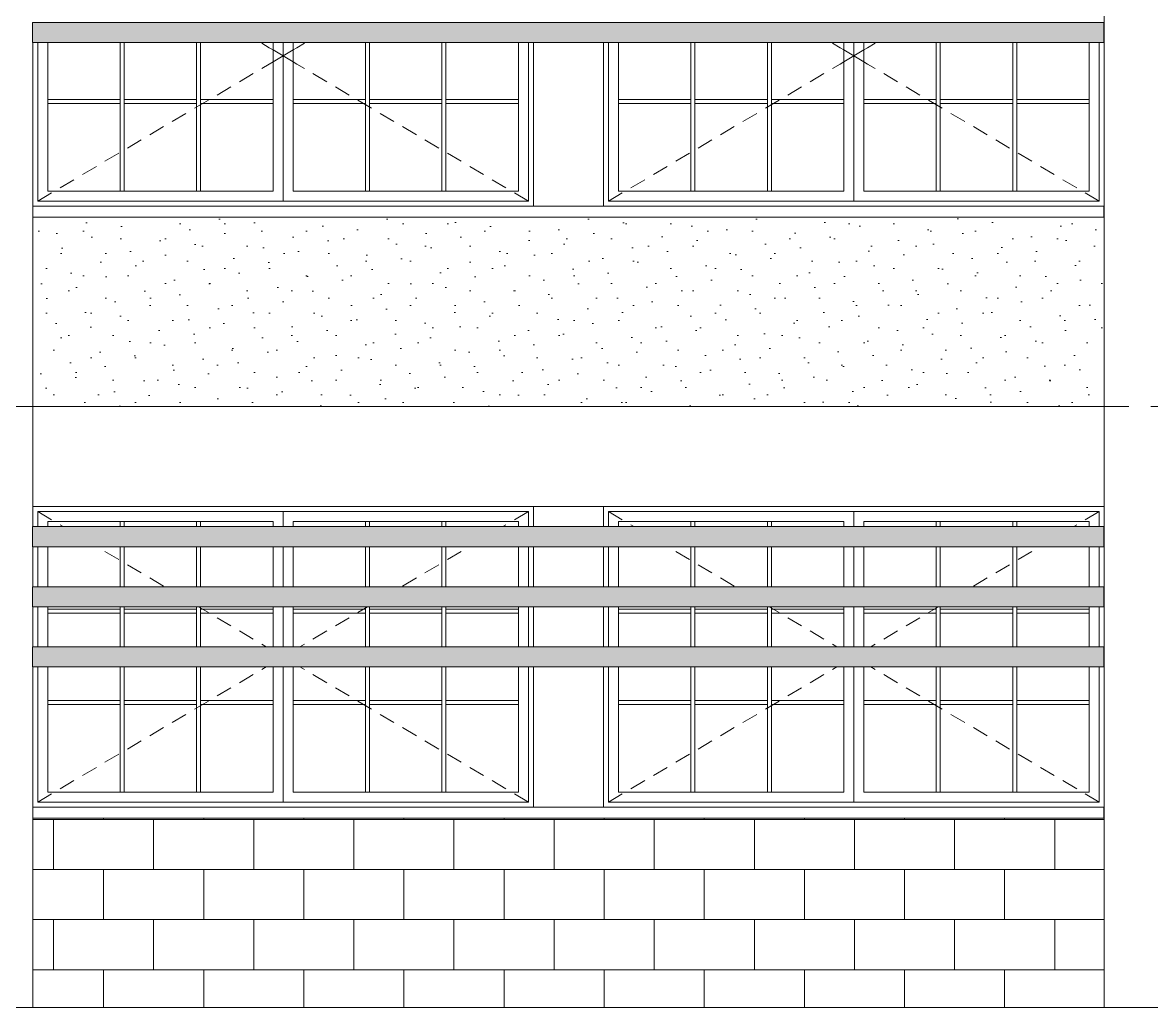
# Model space of a CAD drawing. Header units: millimetres. Extents: x 323482 to 503016, y 8175 to 72038.
# Drawn here: x 463846 to 469483, y 13812 to 18728 of the extents above; entities that cross this region are included whole.
import ezdxf

# ---------------------------------------------------------------- set-up
doc = ezdxf.new("R2010")
doc.units = ezdxf.units.MM
doc.header["$MEASUREMENT"] = 0
doc.linetypes.add('Hidden Line', pattern=[391.222223, 282.222223, -109])
doc.layers.add('2D Drafting - General_Pen_No__101', color=252, linetype='Continuous', lineweight=13)
doc.layers.add('Structural - Bearing_Pen_No__120', color=7, linetype='Continuous', lineweight=13)
doc.layers.add('2D Drafting - General_Pen_No__102', color=7, linetype='Continuous', lineweight=13, true_color=0xcccccc)
doc.layers.add('Structural - Bearing_Pen_No__83', color=7, linetype='Continuous', lineweight=13, true_color=0xff9955)

msp = doc.modelspace()

# ---------------------------------------------------------------- hatches: boundary and pattern name
at = {"layer": '2D Drafting - General_Pen_No__101', "linetype": 'Continuous', "lineweight": 13}
h = msp.add_hatch(dxfattribs=at)
h.set_pattern_fill('RENDER', color=252, style=0, pattern_type=2)
h.set_pattern_definition([(45, (0, 350), (-111.36932, 111.36932), [0, -105, 0, -157.5]), (110, (350, 350), (148.00159, 53.86817), [0, -77, 0, -133])])
h.paths.add_polyline_path([(463897.2, 17757.5), (469246.9, 17757.5), (469246.9, 16812.2), (463897.2, 16812.2)])
h = msp.add_hatch(dxfattribs=at)
h.set_pattern_fill('BLOCK___RUNNING_BOND', color=252, style=0, pattern_type=2)
h.set_pattern_definition([(0, (0, 0), (0, 250), []), (90, (0, 0), (-500, 0), [250, -250]), (90, (250, 250), (-500, 0), [250, -250])])
h.paths.add_polyline_path([(463897.2, 14757.5), (469246.9, 14757.5), (469246.9, 13812.2), (463897.2, 13812.2)])
at = {"layer": '2D Drafting - General_Pen_No__102', "linetype": 'Continuous', "lineweight": 0, "true_color": 0xcccccc}
for points in [[(463895.7, 18628.5), (469245.9, 18628.5), (469245.9, 18728.5), (463895.7, 18728.5)], [(469245.9, 16112.2), (469245.9, 16212.2), (463895.7, 16212.2), (463895.7, 16112.2)], [(469245.9, 15912.2), (463895.7, 15912.2), (463895.7, 15812.2), (469245.9, 15812.2)], [(469245.9, 15612.2), (463895.7, 15612.2), (463895.7, 15512.2), (469245.9, 15512.2)]]:
    msp.add_hatch(color=254, dxfattribs=at).paths.add_polyline_path(points)

# ---------------------------------------------------------------- linework, layer by layer
at = {"layer": 'Structural - Bearing_Pen_No__120', "color": 7, "linetype": 'Continuous', "lineweight": 13}
for p, q in [((469246.9, 16812.2), (469246.9, 19597.9)), ((463895.7, 18728.5), (469245.9, 18728.5)), ((463895.7, 18628.5), (463895.7, 18728.5)), ((469245.9, 18628.5), (469245.9, 18728.5)), ((463895.7, 18628.5), (469245.9, 18628.5)), ((463897.2, 16812.2), (463897.2, 18628.5)), ((463921.7, 18628.5), (463921.7, 17887.2)), ((463971.7, 17887.2), (463971.7, 18628.5)), ((464333.3, 18628.5), (464333.3, 18343.9)), ((464353.3, 18343.9), (464353.3, 18628.5)), ((464715, 18628.5), (464715, 18343.9)), ((464735, 18343.9), (464735, 18628.5)), ((465040.4, 18625.1), (465077.8, 18603)), ((465096.7, 18628.5), (465096.7, 17887.2)), ((465146.7, 18628.5), (465146.7, 17887.2)), ((465196.7, 17887.2), (465196.7, 18628.5)), ((465252.9, 18625.1), (465215.5, 18603)), ((465558.3, 18628.5), (465558.3, 18343.9)), ((465578.3, 18343.9), (465578.3, 18628.5)), ((465940, 18628.5), (465940, 18343.9)), ((465960, 18343.9), (465960, 18628.5)), ((466321.7, 18628.5), (466321.7, 17887.2)), ((466371.7, 17887.2), (466371.7, 18628.5)), ((466396.7, 18628.5), (466396.7, 17812.2)), ((466747.1, 17812.2), (466747.1, 18628.5)), ((466772.1, 18628.5), (466772.1, 17887.2)), ((466822.1, 17887.2), (466822.1, 18628.5)), ((467183.7, 18628.5), (467183.7, 18343.9)), ((467203.7, 18343.9), (467203.7, 18628.5)), ((467565.4, 18628.5), (467565.4, 18343.9)), ((467585.4, 18343.9), (467585.4, 18628.5)), ((467890.8, 18625.1), (467928.2, 18603)), ((467947.1, 18628.5), (467947.1, 17887.2)), ((467997.1, 18628.5), (467997.1, 17887.2)), ((468047.1, 17887.2), (468047.1, 18628.5)), ((468103.3, 18625.1), (468065.9, 18603)), ((468408.7, 18628.5), (468408.7, 18343.9)), ((468428.7, 18343.9), (468428.7, 18628.5)), ((468790.4, 18628.5), (468790.4, 18343.9)), ((468810.4, 18343.9), (468810.4, 18628.5)), ((469172.1, 18628.5), (469172.1, 17887.2)), ((469222.1, 17887.2), (469222.1, 18628.5)), ((465077.8, 18603), (465096.7, 18591.8)), ((465096.7, 18591.8), (465146.7, 18562.2)), ((465096.7, 18532.6), (465146.7, 18562.2)), ((465196.7, 18591.8), (465146.7, 18562.2)), ((465196.7, 18532.6), (465146.7, 18562.2)), ((465215.5, 18603), (465196.7, 18591.8)), ((467928.2, 18603), (467947.1, 18591.8)), ((467947.1, 18591.8), (467997.1, 18562.2)), ((467947.1, 18532.6), (467997.1, 18562.2)), ((468047.1, 18591.8), (467997.1, 18562.2)), ((468047.1, 18532.6), (467997.1, 18562.2)), ((468065.9, 18603), (468047.1, 18591.8)), ((465040.4, 18499.3), (465077.8, 18521.5)), ((465077.8, 18521.5), (465096.7, 18532.6)), ((465215.5, 18521.5), (465196.7, 18532.6)), ((465252.9, 18499.3), (465215.5, 18521.5)), ((467890.8, 18499.3), (467928.2, 18521.5)), ((467928.2, 18521.5), (467947.1, 18532.6)), ((468065.9, 18521.5), (468047.1, 18532.6)), ((468103.3, 18499.3), (468065.9, 18521.5)), ((464928.5, 18433.1), (464997.4, 18473.9)), ((465364.8, 18433.1), (465295.9, 18473.9)), ((467778.9, 18433.1), (467847.8, 18473.9)), ((468215.2, 18433.1), (468146.4, 18473.9)), ((464816.7, 18366.9), (464885.5, 18407.7)), ((465476.7, 18366.9), (465407.8, 18407.7)), ((467667.1, 18366.9), (467735.9, 18407.7)), ((468327.1, 18366.9), (468258.2, 18407.7)), ((464333.3, 18343.9), (463971.7, 18343.9)), ((463971.7, 18323.9), (464333.3, 18323.9)), ((464333.3, 18323.9), (464333.3, 18343.9)), ((464333.3, 18323.9), (464333.3, 17887.2)), ((464715, 18343.9), (464353.3, 18343.9)), ((464353.3, 18343.9), (464353.3, 18323.9)), ((464353.3, 17887.2), (464353.3, 18323.9)), ((464353.3, 18323.9), (464715, 18323.9)), ((464704.8, 18300.7), (464773.6, 18341.5)), ((464715, 18323.9), (464715, 18343.9)), ((464715, 18323.9), (464715, 17887.2)), ((465096.7, 18343.9), (464735, 18343.9)), ((464735, 18343.9), (464735, 18323.9)), ((464735, 17887.2), (464735, 18323.9)), ((464735, 18323.9), (465096.7, 18323.9)), ((465558.3, 18343.9), (465196.7, 18343.9)), ((465196.7, 18323.9), (465558.3, 18323.9)), ((465588.5, 18300.7), (465519.7, 18341.5)), ((465558.3, 18323.9), (465558.3, 18343.9)), ((465558.3, 18323.9), (465558.3, 17887.2)), ((465940, 18343.9), (465578.3, 18343.9)), ((465578.3, 18343.9), (465578.3, 18323.9)), ((465578.3, 17887.2), (465578.3, 18323.9)), ((465578.3, 18323.9), (465940, 18323.9)), ((465940, 18323.9), (465940, 18343.9)), ((465940, 18323.9), (465940, 17887.2)), ((466321.7, 18343.9), (465960, 18343.9)), ((465960, 18343.9), (465960, 18323.9)), ((465960, 17887.2), (465960, 18323.9)), ((465960, 18323.9), (466321.7, 18323.9)), ((467183.7, 18343.9), (466822.1, 18343.9)), ((466822.1, 18323.9), (467183.7, 18323.9)), ((467183.7, 18323.9), (467183.7, 18343.9)), ((467183.7, 18323.9), (467183.7, 17887.2)), ((467565.4, 18343.9), (467203.7, 18343.9)), ((467203.7, 18343.9), (467203.7, 18323.9)), ((467203.7, 17887.2), (467203.7, 18323.9)), ((467203.7, 18323.9), (467565.4, 18323.9)), ((467555.2, 18300.7), (467624, 18341.5)), ((467565.4, 18323.9), (467565.4, 18343.9)), ((467565.4, 18323.9), (467565.4, 17887.2)), ((467947.1, 18343.9), (467585.4, 18343.9)), ((467585.4, 18343.9), (467585.4, 18323.9)), ((467585.4, 17887.2), (467585.4, 18323.9)), ((467585.4, 18323.9), (467947.1, 18323.9)), ((468408.7, 18343.9), (468047.1, 18343.9)), ((468047.1, 18323.9), (468408.7, 18323.9)), ((468438.9, 18300.7), (468370.1, 18341.5)), ((468408.7, 18323.9), (468408.7, 18343.9)), ((468408.7, 18323.9), (468408.7, 17887.2)), ((468790.4, 18343.9), (468428.7, 18343.9)), ((468428.7, 18343.9), (468428.7, 18323.9)), ((468428.7, 17887.2), (468428.7, 18323.9)), ((468428.7, 18323.9), (468790.4, 18323.9)), ((468790.4, 18323.9), (468790.4, 18343.9)), ((468790.4, 18323.9), (468790.4, 17887.2)), ((469172.1, 18343.9), (468810.4, 18343.9)), ((468810.4, 18343.9), (468810.4, 18323.9)), ((468810.4, 17887.2), (468810.4, 18323.9)), ((468810.4, 18323.9), (469172.1, 18323.9)), ((464592.9, 18234.5), (464661.8, 18275.2)), ((465700.4, 18234.5), (465631.6, 18275.2)), ((467443.3, 18234.5), (467512.2, 18275.2)), ((468550.8, 18234.5), (468482, 18275.2)), ((464481, 18168.3), (464549.9, 18209)), ((465812.3, 18168.3), (465743.4, 18209)), ((467331.4, 18168.3), (467400.3, 18209)), ((468662.7, 18168.3), (468593.9, 18209)), ((464369.2, 18102.1), (464438, 18142.8)), ((465924.2, 18102.1), (465855.3, 18142.8)), ((467219.6, 18102.1), (467288.4, 18142.8)), ((468774.6, 18102.1), (468705.7, 18142.8)), ((464257.3, 18035.9), (464326.1, 18076.6)), ((466036, 18035.9), (465967.2, 18076.6)), ((467107.7, 18035.9), (467176.5, 18076.6)), ((468886.4, 18035.9), (468817.6, 18076.6)), ((464145.4, 17969.7), (464214.3, 18010.4)), ((466147.9, 17969.7), (466079.1, 18010.4)), ((466995.8, 17969.7), (467064.7, 18010.4)), ((468998.3, 17969.7), (468929.5, 18010.4)), ((464033.5, 17903.4), (464102.4, 17944.2)), ((466259.8, 17903.4), (466190.9, 17944.2)), ((466883.9, 17903.4), (466952.8, 17944.2)), ((469110.2, 17903.4), (469041.4, 17944.2)), ((463921.7, 17887.2), (463921.7, 17837.2)), ((463921.7, 17837.2), (463990.5, 17878)), ((465096.7, 17887.2), (463971.7, 17887.2)), ((465146.7, 17887.2), (465146.7, 17837.2)), ((466321.7, 17887.2), (465196.7, 17887.2)), ((466371.7, 17837.2), (466302.8, 17878)), ((466371.7, 17837.2), (466371.7, 17887.2)), ((466772.1, 17887.2), (466772.1, 17837.2)), ((466772.1, 17837.2), (466840.9, 17878)), ((467947.1, 17887.2), (466822.1, 17887.2)), ((467997.1, 17887.2), (467997.1, 17837.2)), ((469172.1, 17887.2), (468047.1, 17887.2)), ((469222.1, 17837.2), (469153.2, 17878)), ((469222.1, 17837.2), (469222.1, 17887.2)), ((463921.7, 17837.2), (465146.7, 17837.2)), ((465146.7, 17837.2), (466371.7, 17837.2)), ((466772.1, 17837.2), (467997.1, 17837.2)), ((467997.1, 17837.2), (469222.1, 17837.2)), ((466396.7, 17812.2), (463897.2, 17812.2)), ((469245.7, 17812.2), (463897.2, 17812.2)), ((463897.2, 17812.2), (463897.2, 17757.5)), ((469246.9, 17812.2), (466747.1, 17812.2)), ((469245.7, 17757.5), (469245.7, 17812.2)), ((463897.2, 17757.5), (469245.7, 17757.5)), ((463897.2, 16212.2), (463897.2, 16812.2)), ((463897.2, 16812.2), (469246.9, 16812.2)), ((469246.9, 13812.2), (469246.9, 16812.2)), ((463897.2, 16312.2), (466396.7, 16312.2)), ((463897.2, 16312.2), (469246.9, 16312.2)), ((466396.7, 16312.2), (466396.7, 16212.2)), ((466747.1, 16212.2), (466747.1, 16312.2)), ((466747.1, 16312.2), (469246.9, 16312.2)), ((463921.7, 16287.2), (463921.7, 16237.2)), ((465146.7, 16287.2), (463921.7, 16287.2)), ((463921.7, 16287.2), (463990.5, 16246.5)), ((463921.7, 16237.2), (463921.7, 16212.2)), ((463971.7, 16212.2), (463971.7, 16237.2)), ((463971.7, 16237.2), (465096.7, 16237.2)), ((464333.3, 16237.2), (464333.3, 16212.2)), ((464353.3, 16212.2), (464353.3, 16237.2)), ((464715, 16237.2), (464715, 16212.2)), ((464735, 16212.2), (464735, 16237.2)), ((465096.7, 16237.2), (465096.7, 16212.2)), ((465146.7, 16287.2), (465146.7, 16237.2)), ((466371.7, 16287.2), (465146.7, 16287.2)), ((465146.7, 16237.2), (465146.7, 16212.2)), ((465196.7, 16212.2), (465196.7, 16237.2)), ((465196.7, 16237.2), (466321.7, 16237.2)), ((465558.3, 16237.2), (465558.3, 16212.2)), ((465578.3, 16212.2), (465578.3, 16237.2)), ((465940, 16237.2), (465940, 16212.2)), ((465960, 16212.2), (465960, 16237.2)), ((466371.7, 16287.2), (466302.8, 16246.5)), ((466321.7, 16237.2), (466321.7, 16212.2)), ((466371.7, 16237.2), (466371.7, 16287.2)), ((466371.7, 16212.2), (466371.7, 16237.2)), ((466772.1, 16287.2), (466772.1, 16237.2)), ((467997.1, 16287.2), (466772.1, 16287.2)), ((466772.1, 16287.2), (466840.9, 16246.5)), ((466772.1, 16237.2), (466772.1, 16212.2)), ((466822.1, 16212.2), (466822.1, 16237.2)), ((466822.1, 16237.2), (467947.1, 16237.2)), ((467183.7, 16237.2), (467183.7, 16212.2)), ((467203.7, 16212.2), (467203.7, 16237.2)), ((467565.4, 16237.2), (467565.4, 16212.2)), ((467585.4, 16212.2), (467585.4, 16237.2)), ((467947.1, 16237.2), (467947.1, 16212.2)), ((467997.1, 16287.2), (467997.1, 16237.2)), ((469222.1, 16287.2), (467997.1, 16287.2)), ((467997.1, 16237.2), (467997.1, 16212.2)), ((468047.1, 16212.2), (468047.1, 16237.2)), ((468047.1, 16237.2), (469172.1, 16237.2)), ((468408.7, 16237.2), (468408.7, 16212.2)), ((468428.7, 16212.2), (468428.7, 16237.2)), ((468790.4, 16237.2), (468790.4, 16212.2)), ((468810.4, 16212.2), (468810.4, 16237.2)), ((469222.1, 16287.2), (469153.2, 16246.5)), ((469172.1, 16237.2), (469172.1, 16212.2)), ((469222.1, 16237.2), (469222.1, 16287.2)), ((469222.1, 16212.2), (469222.1, 16237.2)), ((463895.7, 16212.2), (469245.9, 16212.2)), ((463895.7, 16112.2), (463895.7, 16212.2)), ((464033.5, 16221), (464048.4, 16212.2)), ((466259.8, 16221), (466244.9, 16212.2)), ((466883.9, 16221), (466898.8, 16212.2)), ((469110.2, 16221), (469095.3, 16212.2)), ((469245.9, 16112.2), (469245.9, 16212.2)), ((463895.7, 16112.2), (469245.9, 16112.2)), ((463897.2, 15912.2), (463897.2, 16112.2)), ((463921.7, 16112.2), (463921.7, 15912.2)), ((463971.7, 15912.2), (463971.7, 16112.2)), ((464257.3, 16088.6), (464326.1, 16047.9)), ((464333.3, 16112.2), (464333.3, 15912.2)), ((464353.3, 15912.2), (464353.3, 16112.2)), ((464715, 16112.2), (464715, 15912.2)), ((464735, 15912.2), (464735, 16112.2)), ((465096.7, 16112.2), (465096.7, 15912.2)), ((465146.7, 16112.2), (465146.7, 15912.2)), ((465196.7, 15912.2), (465196.7, 16112.2)), ((465558.3, 16112.2), (465558.3, 15912.2)), ((465578.3, 15912.2), (465578.3, 16112.2)), ((465940, 16112.2), (465940, 15912.2)), ((465960, 15912.2), (465960, 16112.2)), ((466036, 16088.6), (465967.2, 16047.9)), ((466321.7, 16112.2), (466321.7, 15912.2)), ((466371.7, 15912.2), (466371.7, 16112.2)), ((466396.7, 16112.2), (466396.7, 15912.2)), ((466747.1, 15912.2), (466747.1, 16112.2)), ((466772.1, 16112.2), (466772.1, 15912.2)), ((466822.1, 15912.2), (466822.1, 16112.2)), ((467107.7, 16088.6), (467176.5, 16047.9)), ((467183.7, 16112.2), (467183.7, 15912.2)), ((467203.7, 15912.2), (467203.7, 16112.2)), ((467565.4, 16112.2), (467565.4, 15912.2)), ((467585.4, 15912.2), (467585.4, 16112.2)), ((467947.1, 16112.2), (467947.1, 15912.2)), ((467997.1, 16112.2), (467997.1, 15912.2)), ((468047.1, 15912.2), (468047.1, 16112.2)), ((468408.7, 16112.2), (468408.7, 15912.2)), ((468428.7, 15912.2), (468428.7, 16112.2)), ((468790.4, 16112.2), (468790.4, 15912.2)), ((468810.4, 15912.2), (468810.4, 16112.2)), ((468886.4, 16088.6), (468817.6, 16047.9)), ((469172.1, 16112.2), (469172.1, 15912.2)), ((469222.1, 15912.2), (469222.1, 16112.2)), ((464369.2, 16022.4), (464438, 15981.6)), ((465924.2, 16022.4), (465855.3, 15981.6)), ((467219.6, 16022.4), (467288.4, 15981.6)), ((468774.6, 16022.4), (468705.7, 15981.6)), ((464481, 15956.2), (464549.9, 15915.4)), ((465812.3, 15956.2), (465743.4, 15915.4)), ((467331.4, 15956.2), (467400.3, 15915.4)), ((468662.7, 15956.2), (468593.9, 15915.4)), ((463895.7, 15912.2), (469245.9, 15912.2)), ((463895.7, 15812.2), (463895.7, 15912.2)), ((469245.9, 15812.2), (469245.9, 15912.2)), ((463895.7, 15812.2), (469245.9, 15812.2)), ((463897.2, 15612.2), (463897.2, 15812.2)), ((463921.7, 15812.2), (463921.7, 15612.2)), ((463971.7, 15612.2), (463971.7, 15812.2)), ((464333.3, 15800.6), (463971.7, 15800.6)), ((464333.3, 15812.2), (464333.3, 15800.6)), ((464333.3, 15780.6), (464333.3, 15800.6)), ((464353.3, 15800.6), (464353.3, 15812.2)), ((464715, 15800.6), (464353.3, 15800.6)), ((464353.3, 15800.6), (464353.3, 15780.6)), ((464715, 15812.2), (464715, 15800.6)), ((464715, 15780.6), (464715, 15800.6)), ((464724.2, 15812.2), (464773.6, 15783)), ((464735, 15800.6), (464735, 15812.2)), ((465096.7, 15800.6), (464735, 15800.6)), ((464735, 15800.6), (464735, 15780.6)), ((465096.7, 15812.2), (465096.7, 15612.2)), ((465146.7, 15812.2), (465146.7, 15612.2)), ((465196.7, 15612.2), (465196.7, 15812.2)), ((465558.3, 15800.6), (465196.7, 15800.6)), ((465569.1, 15812.2), (465519.7, 15783)), ((465558.3, 15812.2), (465558.3, 15800.6)), ((465558.3, 15780.6), (465558.3, 15800.6)), ((465578.3, 15800.6), (465578.3, 15812.2)), ((465940, 15800.6), (465578.3, 15800.6)), ((465578.3, 15800.6), (465578.3, 15780.6)), ((465940, 15812.2), (465940, 15800.6)), ((465940, 15780.6), (465940, 15800.6)), ((465960, 15800.6), (465960, 15812.2)), ((466321.7, 15800.6), (465960, 15800.6)), ((465960, 15800.6), (465960, 15780.6)), ((466321.7, 15812.2), (466321.7, 15612.2)), ((466371.7, 15612.2), (466371.7, 15812.2)), ((466396.7, 15812.2), (466396.7, 15612.2)), ((466747.1, 15612.2), (466747.1, 15812.2)), ((466772.1, 15812.2), (466772.1, 15612.2)), ((466822.1, 15612.2), (466822.1, 15812.2)), ((467183.7, 15800.6), (466822.1, 15800.6)), ((467183.7, 15812.2), (467183.7, 15800.6)), ((467183.7, 15780.6), (467183.7, 15800.6)), ((467203.7, 15800.6), (467203.7, 15812.2)), ((467565.4, 15800.6), (467203.7, 15800.6)), ((467203.7, 15800.6), (467203.7, 15780.6)), ((467565.4, 15812.2), (467565.4, 15800.6)), ((467565.4, 15780.6), (467565.4, 15800.6)), ((467574.7, 15812.2), (467624, 15783)), ((467585.4, 15800.6), (467585.4, 15812.2)), ((467947.1, 15800.6), (467585.4, 15800.6)), ((467585.4, 15800.6), (467585.4, 15780.6)), ((467947.1, 15812.2), (467947.1, 15612.2)), ((467997.1, 15812.2), (467997.1, 15612.2)), ((468047.1, 15612.2), (468047.1, 15812.2)), ((468408.7, 15800.6), (468047.1, 15800.6)), ((468419.5, 15812.2), (468370.1, 15783)), ((468408.7, 15812.2), (468408.7, 15800.6)), ((468408.7, 15780.6), (468408.7, 15800.6)), ((468428.7, 15800.6), (468428.7, 15812.2)), ((468790.4, 15800.6), (468428.7, 15800.6)), ((468428.7, 15800.6), (468428.7, 15780.6)), ((468790.4, 15812.2), (468790.4, 15800.6)), ((468790.4, 15780.6), (468790.4, 15800.6)), ((468810.4, 15800.6), (468810.4, 15812.2)), ((469172.1, 15800.6), (468810.4, 15800.6)), ((468810.4, 15800.6), (468810.4, 15780.6)), ((469172.1, 15812.2), (469172.1, 15612.2)), ((469222.1, 15612.2), (469222.1, 15812.2)), ((463971.7, 15780.6), (464333.3, 15780.6)), ((464333.3, 15780.6), (464333.3, 15612.2)), ((464353.3, 15612.2), (464353.3, 15780.6)), ((464353.3, 15780.6), (464715, 15780.6)), ((464715, 15780.6), (464715, 15612.2)), ((464735, 15612.2), (464735, 15780.6)), ((464735, 15780.6), (465096.7, 15780.6)), ((464816.7, 15757.5), (464885.5, 15716.8)), ((465196.7, 15780.6), (465558.3, 15780.6)), ((465476.7, 15757.5), (465407.8, 15716.8)), ((465558.3, 15780.6), (465558.3, 15612.2)), ((465578.3, 15612.2), (465578.3, 15780.6)), ((465578.3, 15780.6), (465940, 15780.6)), ((465940, 15780.6), (465940, 15612.2)), ((465960, 15612.2), (465960, 15780.6)), ((465960, 15780.6), (466321.7, 15780.6)), ((466822.1, 15780.6), (467183.7, 15780.6)), ((467183.7, 15780.6), (467183.7, 15612.2)), ((467203.7, 15612.2), (467203.7, 15780.6)), ((467203.7, 15780.6), (467565.4, 15780.6)), ((467565.4, 15780.6), (467565.4, 15612.2)), ((467585.4, 15612.2), (467585.4, 15780.6)), ((467585.4, 15780.6), (467947.1, 15780.6)), ((467667.1, 15757.5), (467735.9, 15716.8)), ((468047.1, 15780.6), (468408.7, 15780.6)), ((468327.1, 15757.5), (468258.2, 15716.8)), ((468408.7, 15780.6), (468408.7, 15612.2)), ((468428.7, 15612.2), (468428.7, 15780.6)), ((468428.7, 15780.6), (468790.4, 15780.6)), ((468790.4, 15780.6), (468790.4, 15612.2)), ((468810.4, 15612.2), (468810.4, 15780.6)), ((468810.4, 15780.6), (469172.1, 15780.6)), ((464928.5, 15691.3), (464997.4, 15650.6)), ((465364.8, 15691.3), (465295.9, 15650.6)), ((467778.9, 15691.3), (467847.8, 15650.6)), ((468215.2, 15691.3), (468146.4, 15650.6)), ((465040.4, 15625.1), (465062.2, 15612.2)), ((465252.9, 15625.1), (465231.1, 15612.2)), ((467890.8, 15625.1), (467912.6, 15612.2)), ((468103.3, 15625.1), (468081.6, 15612.2)), ((463895.7, 15612.2), (469245.9, 15612.2)), ((463895.7, 15512.2), (463895.7, 15612.2)), ((469245.9, 15512.2), (469245.9, 15612.2)), ((463895.7, 15512.2), (469245.9, 15512.2)), ((463897.2, 13812.2), (463897.2, 15512.2)), ((463921.7, 15512.2), (463921.7, 14887.2)), ((463971.7, 14887.2), (463971.7, 15512.2)), ((464333.3, 15512.2), (464333.3, 15343.9)), ((464353.3, 15343.9), (464353.3, 15512.2)), ((464715, 15512.2), (464715, 15343.9)), ((464735, 15343.9), (464735, 15512.2)), ((465040.4, 15499.3), (465062.2, 15512.2)), ((465096.7, 15512.2), (465096.7, 14887.2)), ((465146.7, 15512.2), (465146.7, 14887.2)), ((465196.7, 14887.2), (465196.7, 15512.2)), ((465252.9, 15499.3), (465231.1, 15512.2)), ((465558.3, 15512.2), (465558.3, 15343.9)), ((465578.3, 15343.9), (465578.3, 15512.2)), ((465940, 15512.2), (465940, 15343.9)), ((465960, 15343.9), (465960, 15512.2)), ((466321.7, 15512.2), (466321.7, 14887.2)), ((466371.7, 14887.2), (466371.7, 15512.2)), ((466396.7, 15512.2), (466396.7, 14812.2)), ((466747.1, 14812.2), (466747.1, 15512.2)), ((466772.1, 15512.2), (466772.1, 14887.2)), ((466822.1, 14887.2), (466822.1, 15512.2)), ((467183.7, 15512.2), (467183.7, 15343.9)), ((467203.7, 15343.9), (467203.7, 15512.2)), ((467565.4, 15512.2), (467565.4, 15343.9)), ((467585.4, 15343.9), (467585.4, 15512.2)), ((467890.8, 15499.3), (467912.6, 15512.2)), ((467947.1, 15512.2), (467947.1, 14887.2)), ((467997.1, 15512.2), (467997.1, 14887.2)), ((468047.1, 14887.2), (468047.1, 15512.2)), ((468103.3, 15499.3), (468081.6, 15512.2)), ((468408.7, 15512.2), (468408.7, 15343.9)), ((468428.7, 15343.9), (468428.7, 15512.2)), ((468790.4, 15512.2), (468790.4, 15343.9)), ((468810.4, 15343.9), (468810.4, 15512.2)), ((469172.1, 15512.2), (469172.1, 14887.2)), ((469222.1, 14887.2), (469222.1, 15512.2)), ((464928.5, 15433.1), (464997.4, 15473.9)), ((465364.8, 15433.1), (465295.9, 15473.9)), ((467778.9, 15433.1), (467847.8, 15473.9)), ((468215.2, 15433.1), (468146.4, 15473.9)), ((464816.7, 15366.9), (464885.5, 15407.7)), ((465476.7, 15366.9), (465407.8, 15407.7)), ((467667.1, 15366.9), (467735.9, 15407.7)), ((468327.1, 15366.9), (468258.2, 15407.7)), ((464333.3, 15343.9), (463971.7, 15343.9)), ((464333.3, 15323.9), (464333.3, 15343.9)), ((464715, 15343.9), (464353.3, 15343.9)), ((464353.3, 15343.9), (464353.3, 15323.9)), ((464704.8, 15300.7), (464773.6, 15341.5)), ((464715, 15323.9), (464715, 15343.9)), ((465096.7, 15343.9), (464735, 15343.9)), ((464735, 15343.9), (464735, 15323.9)), ((465558.3, 15343.9), (465196.7, 15343.9)), ((465588.5, 15300.7), (465519.7, 15341.5)), ((465558.3, 15323.9), (465558.3, 15343.9)), ((465940, 15343.9), (465578.3, 15343.9)), ((465578.3, 15343.9), (465578.3, 15323.9)), ((465940, 15323.9), (465940, 15343.9)), ((466321.7, 15343.9), (465960, 15343.9)), ((465960, 15343.9), (465960, 15323.9)), ((467183.7, 15343.9), (466822.1, 15343.9)), ((467183.7, 15323.9), (467183.7, 15343.9)), ((467565.4, 15343.9), (467203.7, 15343.9)), ((467203.7, 15343.9), (467203.7, 15323.9)), ((467555.2, 15300.7), (467624, 15341.5)), ((467565.4, 15323.9), (467565.4, 15343.9)), ((467947.1, 15343.9), (467585.4, 15343.9)), ((467585.4, 15343.9), (467585.4, 15323.9)), ((468408.7, 15343.9), (468047.1, 15343.9)), ((468438.9, 15300.7), (468370.1, 15341.5)), ((468408.7, 15323.9), (468408.7, 15343.9)), ((468790.4, 15343.9), (468428.7, 15343.9)), ((468428.7, 15343.9), (468428.7, 15323.9)), ((468790.4, 15323.9), (468790.4, 15343.9)), ((469172.1, 15343.9), (468810.4, 15343.9)), ((468810.4, 15343.9), (468810.4, 15323.9)), ((463971.7, 15323.9), (464333.3, 15323.9)), ((464333.3, 15323.9), (464333.3, 14887.2)), ((464353.3, 14887.2), (464353.3, 15323.9)), ((464353.3, 15323.9), (464715, 15323.9)), ((464715, 15323.9), (464715, 14887.2)), ((464735, 14887.2), (464735, 15323.9)), ((464735, 15323.9), (465096.7, 15323.9)), ((465196.7, 15323.9), (465558.3, 15323.9)), ((465558.3, 15323.9), (465558.3, 14887.2)), ((465578.3, 14887.2), (465578.3, 15323.9)), ((465578.3, 15323.9), (465940, 15323.9)), ((465940, 15323.9), (465940, 14887.2)), ((465960, 14887.2), (465960, 15323.9)), ((465960, 15323.9), (466321.7, 15323.9)), ((466822.1, 15323.9), (467183.7, 15323.9)), ((467183.7, 15323.9), (467183.7, 14887.2)), ((467203.7, 14887.2), (467203.7, 15323.9)), ((467203.7, 15323.9), (467565.4, 15323.9)), ((467565.4, 15323.9), (467565.4, 14887.2)), ((467585.4, 14887.2), (467585.4, 15323.9)), ((467585.4, 15323.9), (467947.1, 15323.9)), ((468047.1, 15323.9), (468408.7, 15323.9)), ((468408.7, 15323.9), (468408.7, 14887.2)), ((468428.7, 14887.2), (468428.7, 15323.9)), ((468428.7, 15323.9), (468790.4, 15323.9)), ((468790.4, 15323.9), (468790.4, 14887.2)), ((468810.4, 14887.2), (468810.4, 15323.9)), ((468810.4, 15323.9), (469172.1, 15323.9)), ((464592.9, 15234.5), (464661.8, 15275.2)), ((465700.4, 15234.5), (465631.6, 15275.2)), ((467443.3, 15234.5), (467512.2, 15275.2)), ((468550.8, 15234.5), (468482, 15275.2)), ((464481, 15168.3), (464549.9, 15209)), ((465812.3, 15168.3), (465743.4, 15209)), ((467331.4, 15168.3), (467400.3, 15209)), ((468662.7, 15168.3), (468593.9, 15209)), ((464369.2, 15102.1), (464438, 15142.8)), ((465924.2, 15102.1), (465855.3, 15142.8)), ((467219.6, 15102.1), (467288.4, 15142.8)), ((468774.6, 15102.1), (468705.7, 15142.8)), ((464257.3, 15035.9), (464326.1, 15076.6)), ((466036, 15035.9), (465967.2, 15076.6)), ((467107.7, 15035.9), (467176.5, 15076.6)), ((468886.4, 15035.9), (468817.6, 15076.6)), ((464145.4, 14969.7), (464214.3, 15010.4)), ((466147.9, 14969.7), (466079.1, 15010.4)), ((466995.8, 14969.7), (467064.7, 15010.4)), ((468998.3, 14969.7), (468929.5, 15010.4)), ((464033.5, 14903.4), (464102.4, 14944.2)), ((466259.8, 14903.4), (466190.9, 14944.2)), ((466883.9, 14903.4), (466952.8, 14944.2)), ((469110.2, 14903.4), (469041.4, 14944.2)), ((463921.7, 14887.2), (463921.7, 14837.2)), ((465096.7, 14887.2), (463971.7, 14887.2)), ((465146.7, 14887.2), (465146.7, 14837.2)), ((466321.7, 14887.2), (465196.7, 14887.2)), ((466371.7, 14837.2), (466371.7, 14887.2)), ((466772.1, 14887.2), (466772.1, 14837.2)), ((467947.1, 14887.2), (466822.1, 14887.2)), ((467997.1, 14887.2), (467997.1, 14837.2)), ((469172.1, 14887.2), (468047.1, 14887.2)), ((469222.1, 14837.2), (469222.1, 14887.2)), ((463921.7, 14837.2), (463990.5, 14878)), ((463921.7, 14837.2), (465146.7, 14837.2)), ((465146.7, 14837.2), (466371.7, 14837.2)), ((466371.7, 14837.2), (466302.8, 14878)), ((466772.1, 14837.2), (466840.9, 14878)), ((466772.1, 14837.2), (467997.1, 14837.2)), ((467997.1, 14837.2), (469222.1, 14837.2)), ((469222.1, 14837.2), (469153.2, 14878)), ((466396.7, 14812.2), (463897.2, 14812.2)), ((469245.7, 14812.2), (463897.2, 14812.2)), ((463897.2, 14812.2), (463897.2, 14757.5)), ((469246.9, 14812.2), (466747.1, 14812.2)), ((469245.7, 14757.5), (469245.7, 14812.2)), ((463897.2, 14757.5), (469245.7, 14757.5)), ((447788, 13812.2), (476100.6, 13812.2)), ((463647.2, 13812.2), (463897.2, 13812.2)), ((463897.2, 13812.2), (469246.9, 13812.2)), ((469246.9, 13812.2), (469496.9, 13812.2))]:
    msp.add_line(p, q, dxfattribs=at)
at = {"layer": 'Structural - Bearing_Pen_No__83', "color": 21, "linetype": 'Hidden Line', "lineweight": 13, "true_color": 0xff9955}
for p, q in [((503016, 16812.2), (447887.3, 16812.2)), ((503016, 13812.2), (447887.3, 13812.2))]:
    msp.add_line(p, q, dxfattribs=at)

doc.saveas('drawing.dxf')
